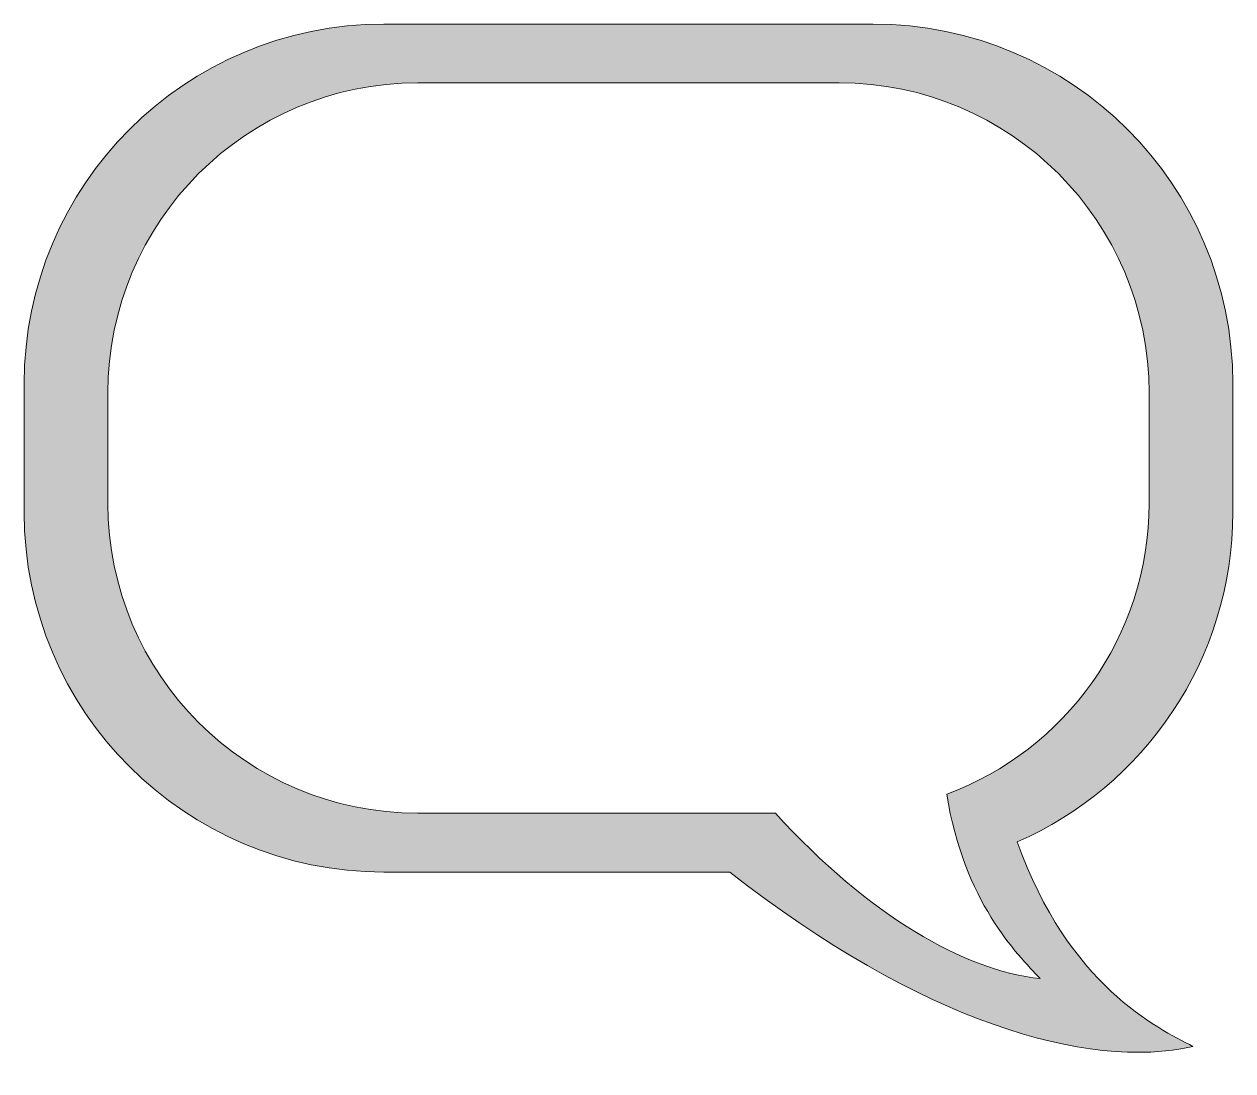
# Model space of a CAD drawing. Header units: inches. Extents: x 0 to 102, y -2 to 86.
import ezdxf

# ---------------------------------------------------------------- set-up
doc = ezdxf.new("R2010")
doc.units = ezdxf.units.IN
doc.header["$MEASUREMENT"] = 0
doc.layers.add('Layer 1', color=7, linetype='Continuous')

msp = doc.modelspace()

# ---------------------------------------------------------------- hatches: boundary and pattern name
at = {"layer": 'Layer 1', "true_color": 0xbbb3ae}
h = msp.add_hatch(color=253, dxfattribs=at)
h.dxf.hatch_style = 2
edge = h.paths.add_edge_path()
edge.add_spline(control_points=[(0, 56.2), (0, 56.2), (0, 45.39), (0, 45.39), (0, 28.7), (13.53, 15.16), (30.23, 15.16), (30.23, 15.16), (59.32, 15.16), (59.32, 15.16), (75.24, 2.64), (89.42, -1.55), (98.25, 0.5), (95.26, 2.03), (87.77, 5.63), (83.48, 17.69), (94.14, 22.35), (101.6, 33), (101.6, 45.39), (101.6, 45.39), (101.6, 56.2), (101.6, 56.2), (101.6, 72.89), (88.07, 86.43), (71.37, 86.43), (71.37, 86.43), (30.23, 86.43), (30.23, 86.43), (13.53, 86.43), (0, 72.89), (0, 56.2)], knot_values=[0, 0, 0, 0, 1, 1, 1, 2, 2, 2, 3, 3, 3, 4, 4, 4, 5, 5, 5, 6, 6, 6, 7, 7, 7, 8, 8, 8, 9, 9, 9, 10, 10, 10, 10], degree=3, periodic=1)
edge = h.paths.add_edge_path()
edge.add_spline(control_points=[(7.04, 55.45), (7.04, 69.83), (18.7, 81.49), (33.08, 81.49), (33.08, 81.49), (68.52, 81.49), (68.52, 81.49), (82.9, 81.49), (94.56, 69.83), (94.56, 55.45), (94.56, 55.45), (94.56, 46.14), (94.56, 46.14), (94.56, 34.93), (87.48, 25.38), (77.55, 21.71), (78.98, 12.72), (83.46, 8.24), (85.41, 6.2), (79.01, 6.89), (71.1, 11.42), (63.15, 20.1), (63.15, 20.1), (33.08, 20.1), (33.08, 20.1), (18.7, 20.1), (7.04, 31.76), (7.04, 46.14), (7.04, 46.14), (7.04, 55.45), (7.04, 55.45)], knot_values=[0, 0, 0, 0, 1, 1, 1, 2, 2, 2, 3, 3, 3, 4, 4, 4, 5, 5, 5, 6, 6, 6, 7, 7, 7, 8, 8, 8, 9, 9, 9, 10, 10, 10, 10], degree=3, periodic=1)

# ---------------------------------------------------------------- linework, layer by layer
at = {"layer": 'Layer 1', "lineweight": 0}
for points in [[(0, 56.2), (0, 56.2), (0, 45.39), (0, 45.39), (0, 28.7), (13.53, 15.16), (30.23, 15.16), (30.23, 15.16), (59.32, 15.16), (59.32, 15.16), (75.24, 2.64), (89.42, -1.55), (98.25, 0.5), (95.26, 2.03), (87.77, 5.63), (83.48, 17.69), (94.14, 22.35), (101.6, 33), (101.6, 45.39), (101.6, 45.39), (101.6, 56.2), (101.6, 56.2), (101.6, 72.89), (88.07, 86.43), (71.37, 86.43), (71.37, 86.43), (30.23, 86.43), (30.23, 86.43), (13.53, 86.43), (0, 72.89), (0, 56.2)], [(7.04, 55.45), (7.04, 69.83), (18.7, 81.49), (33.08, 81.49), (33.08, 81.49), (68.52, 81.49), (68.52, 81.49), (82.9, 81.49), (94.56, 69.83), (94.56, 55.45), (94.56, 55.45), (94.56, 46.14), (94.56, 46.14), (94.56, 34.93), (87.48, 25.38), (77.55, 21.71), (78.98, 12.72), (83.46, 8.24), (85.41, 6.2), (79.01, 6.89), (71.1, 11.42), (63.15, 20.1), (63.15, 20.1), (33.08, 20.1), (33.08, 20.1), (18.7, 20.1), (7.04, 31.76), (7.04, 46.14), (7.04, 46.14), (7.04, 55.45), (7.04, 55.45)]]:
    msp.add_open_spline(points, degree=3, knots=[0, 0, 0, 0, 1, 1, 1, 2, 2, 2, 3, 3, 3, 4, 4, 4, 5, 5, 5, 6, 6, 6, 7, 7, 7, 8, 8, 8, 9, 9, 9, 10, 10, 10, 10], dxfattribs=at)

doc.saveas('drawing.dxf')
